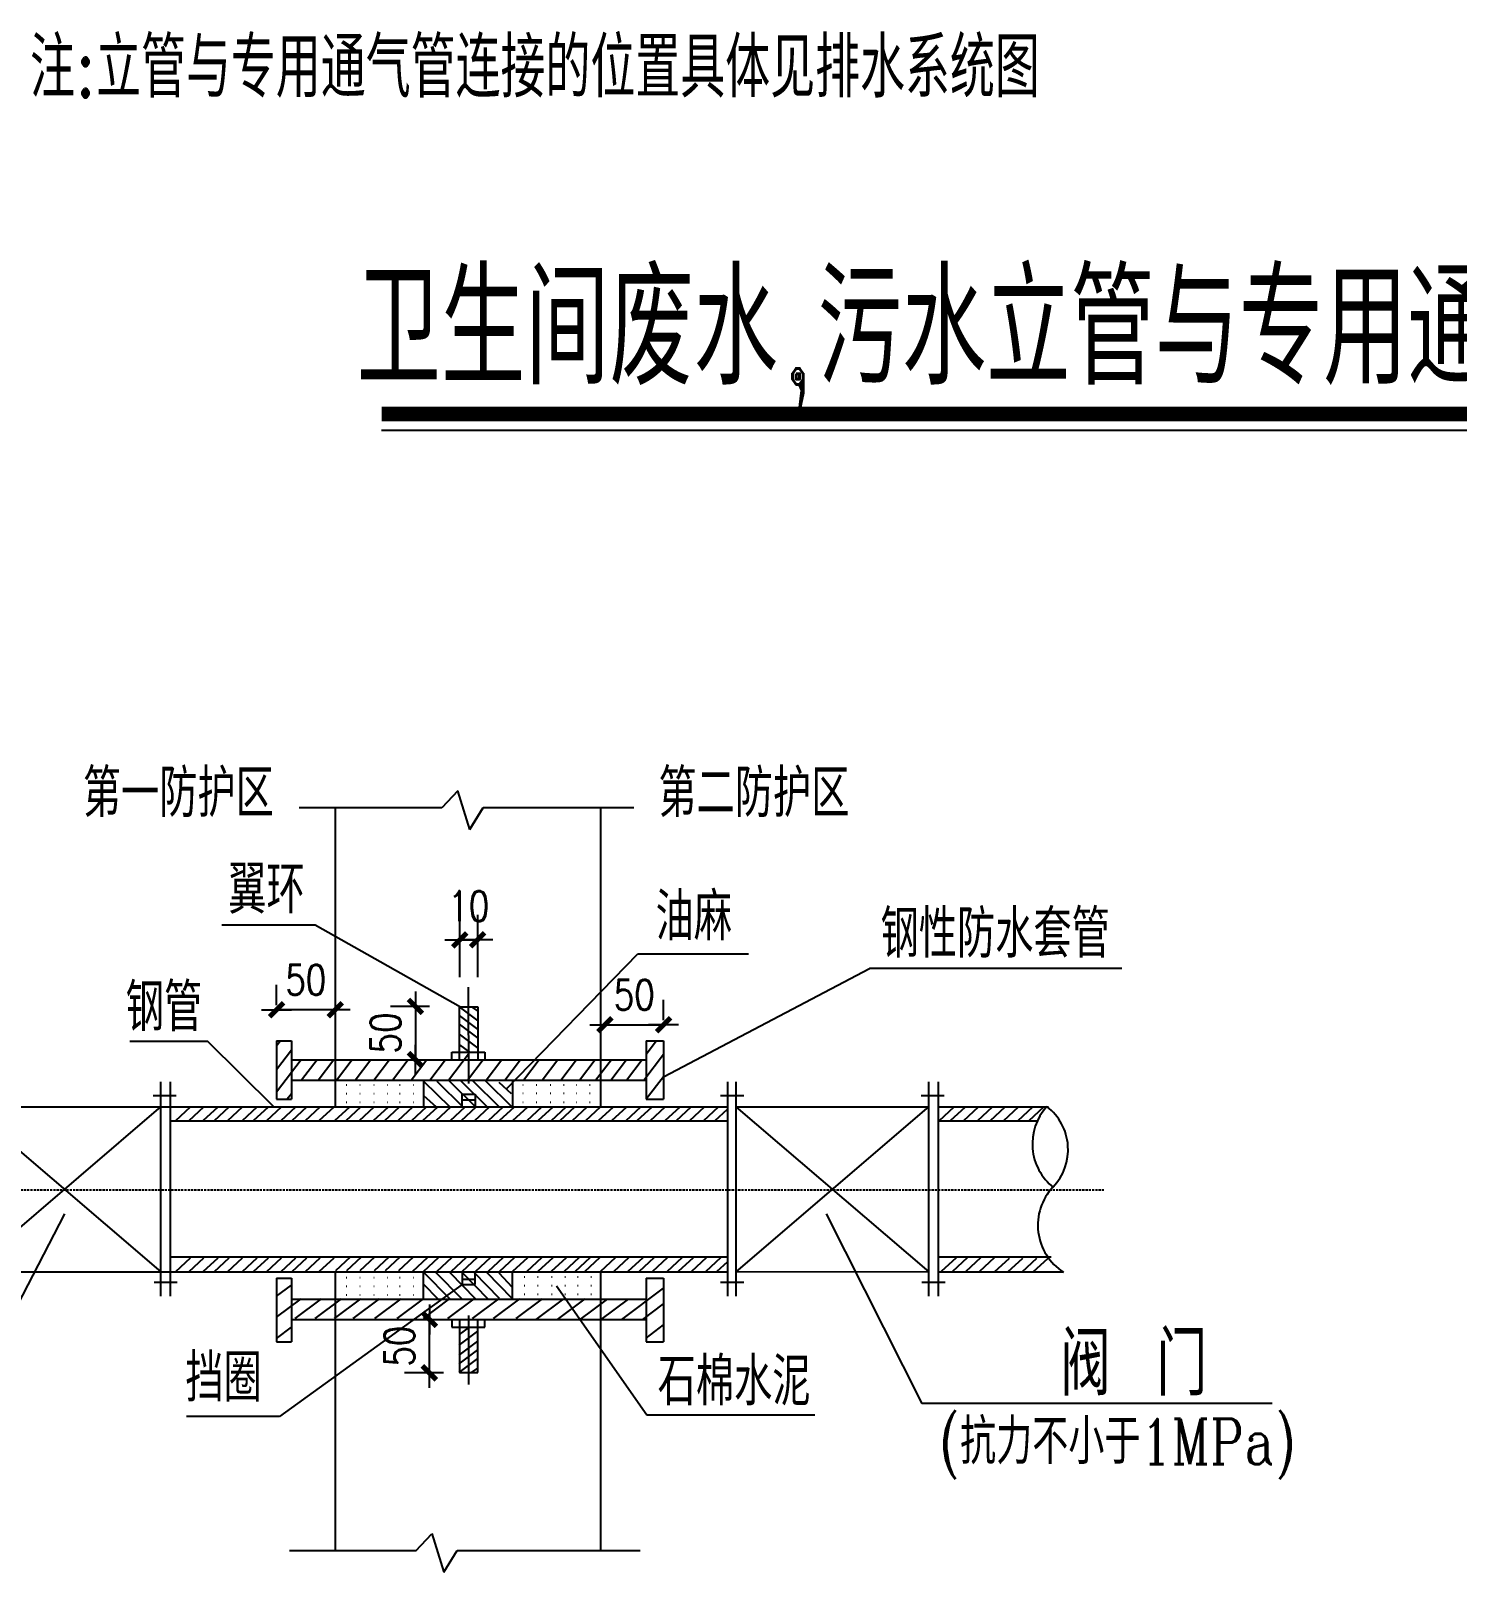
# Model space of a CAD drawing. Header units: inches. Extents: x 1616582 to 1832874, y -153958 to -93201.
# Drawn here: x 1653054 to 1664481, y -125445 to -113101 of the extents above; entities that cross this region are included whole.
import ezdxf

# ---------------------------------------------------------------- set-up
doc = ezdxf.new("R2010")
doc.units = ezdxf.units.IN
doc.header["$LTSCALE"] = 35
doc.header["$MEASUREMENT"] = 0
doc.linetypes.add('HIDDENX2', pattern=[0.75, 0.5, -0.25])
doc.layers.add('0P', color=7, linetype='Continuous')
doc.layers.add('HZ', color=3, linetype='Continuous')
doc.styles.add('DIM_FONT', font='SIMPLEX', dxfattribs={"width": 0.8})
doc.styles.add('HZ', font='romant.shx', dxfattribs={"width": 0.8, "bigfont": 'hztxt.shx'})
doc.styles.add('HZTXT', font='txt', dxfattribs={"width": 0.8, "bigfont": 'HZTXT'})
doc.styles.add('HZTXT1', font='romant.shx', dxfattribs={"bigfont": 'HZTXT1.shx'})
doc.styles.get("Standard").update_dxf_attribs({"font": 'simp1.shx', "bigfont": '@extfont2.shx'})
doc.styles.add('STY53', font='COMPLEX', dxfattribs={"width": 0.6, "bigfont": 'HZTXT'})
doc.dimstyles.get("Standard").update_dxf_attribs({"dimscale": 2000, "dimtxt": 0.1, "dimasz": 0.18, "dimexe": 0.18, "dimexo": 0.0625, "dimgap": 0.09, "dimtad": 0, "dimtoh": 1, "dimzin": 0, "dimtxsty": 'Standard', "dimcen": 0.09, "dimadec": 0, "dimazin": 0, "dimtfac": 1, "dimtdec": 3, "dimtmove": 0, "dimatfit": 3, "dimfxl": 0, "dimtolj": 1, "dimtzin": 0, "dimlwd": 0, "dimlwe": 0, "dimarcsym": 0})

# ---------------------------------------------------------------- blocks, each defined once
blk = doc.blocks.new('_DIMX')
blk.add_line((-150, 0), (150, 0))
at = {"const_width": 50}
blk.add_lwpolyline([(-70, -70), (70, 70)], dxfattribs=at)
blk = doc.blocks.new('*U5')
at = {"color": 0, "linetype": 'ByBlock', "ltscale": 8, "transparency": 16777216}
for p, q in [((1656490, -120680), (1656490, -120181)), ((1656635, -120679), (1656634, -120180)), ((1656489, -120381), (1656488, -120381)), ((1656634, -120380), (1656490, -120381)), ((1656634, -120380), (1656490, -120381)), ((1656635, -120380), (1656636, -120380))]:
    blk.add_line(p, q, dxfattribs=at)
at = {"layer": 'DEFPOINTS', "color": 0, "linetype": 'ByBlock', "ltscale": 8, "transparency": 16777216}
for p in [(1656490, -120381), (1656490, -120920), (1656635, -120919)]:
    blk.add_point(p, dxfattribs=at)
at = {"color": 0, "linetype": 'ByBlock', "ltscale": 8, "transparency": 16777216, "xscale": 0.8, "yscale": 0.8, "zscale": 0.8}
for p, rotation in [((1656490, -120381), 0.03865189573287905), ((1656634, -120380), 180.0386518957329)]:
    blk.add_blockref('_DIMX', p, dxfattribs=dict(at, rotation=rotation))
at = {"color": 7, "linetype": 'ByBlock', "ltscale": 8, "transparency": 16777216, "insert": (1656562, -120111), "char_height": 240, "width": 0.000000001, "attachment_point": 5, "rotation": 0.0387, "style": 'DIM_FONT'}
blk.add_mtext('\\A1;10', dxfattribs=at)
blk = doc.blocks.new('*U4')
at = {"color": 0, "linetype": 'ByBlock', "ltscale": 8, "transparency": 16777216}
for p, q in [((1656248, -120914), (1655936, -120914)), ((1656136, -120913), (1656136, -120912)), ((1656136, -120914), (1656136, -121341)), ((1656136, -121342), (1656136, -121343))]:
    blk.add_line(p, q, dxfattribs=at)
at = {"layer": 'DEFPOINTS', "color": 0, "linetype": 'ByBlock', "ltscale": 8, "transparency": 16777216}
for p in [(1656488, -120914), (1656136, -121341), (1656488, -121341)]:
    blk.add_point(p, dxfattribs=at)
at = {"color": 0, "linetype": 'ByBlock', "ltscale": 8, "transparency": 16777216, "xscale": 0.8, "yscale": 0.8, "zscale": 0.8}
for p, rotation in [((1656136, -120914), 270), ((1656136, -121341), 90)]:
    blk.add_blockref('_DIMX', p, dxfattribs=dict(at, rotation=rotation))
at = {"color": 7, "linetype": 'ByBlock', "ltscale": 8, "transparency": 16777216, "insert": (1655896, -121127), "char_height": 240, "width": 0.000000001, "attachment_point": 5, "rotation": 90, "style": 'DIM_FONT'}
blk.add_mtext('\\A1;50', dxfattribs=at)
blk = doc.blocks.new('*U3')
at = {"color": 0, "linetype": 'ByBlock', "ltscale": 8, "transparency": 16777216}
for p, q in [((1655022, -120904), (1655022, -120741)), ((1655021, -120941), (1655020, -120941)), ((1655492, -120941), (1655022, -120941)), ((1655493, -120941), (1655493, -120941))]:
    blk.add_line(p, q, dxfattribs=at)
at = {"layer": 'DEFPOINTS', "color": 0, "linetype": 'ByBlock', "ltscale": 8, "transparency": 16777216}
for p in [(1655022, -120941), (1655022, -121144), (1655492, -121144)]:
    blk.add_point(p, dxfattribs=at)
at = {"color": 0, "linetype": 'ByBlock', "ltscale": 8, "transparency": 16777216, "xscale": 0.8, "yscale": 0.8, "zscale": 0.8}
blk.add_blockref('_DIMX', (1655022, -120941), dxfattribs=at)
at = {"color": 0, "linetype": 'ByBlock', "ltscale": 8, "transparency": 16777216, "xscale": 0.8, "yscale": 0.8, "zscale": 0.8, "rotation": 180}
blk.add_blockref('_DIMX', (1655492, -120941), dxfattribs=at)
at = {"color": 7, "linetype": 'ByBlock', "ltscale": 8, "transparency": 16777216, "insert": (1655257, -120701), "char_height": 240, "width": 0.000000001, "attachment_point": 5, "style": 'DIM_FONT'}
blk.add_mtext('\\A1;50', dxfattribs=at)
blk = doc.blocks.new('*U2')
at = {"color": 0, "linetype": 'ByBlock', "ltscale": 8, "transparency": 16777216}
for p, q in [((1658123, -121024), (1658123, -120861)), ((1657652, -121061), (1657652, -121061)), ((1657653, -121061), (1658123, -121061)), ((1658124, -121061), (1658125, -121061))]:
    blk.add_line(p, q, dxfattribs=at)
at = {"layer": 'DEFPOINTS', "color": 0, "linetype": 'ByBlock', "ltscale": 8, "transparency": 16777216}
for p in [(1658123, -121061), (1657653, -121264), (1658123, -121264)]:
    blk.add_point(p, dxfattribs=at)
at = {"color": 0, "linetype": 'ByBlock', "ltscale": 8, "transparency": 16777216, "xscale": 0.8, "yscale": 0.8, "zscale": 0.8}
blk.add_blockref('_DIMX', (1657653, -121061), dxfattribs=at)
at = {"color": 0, "linetype": 'ByBlock', "ltscale": 8, "transparency": 16777216, "xscale": 0.8, "yscale": 0.8, "zscale": 0.8, "rotation": 180}
blk.add_blockref('_DIMX', (1658123, -121061), dxfattribs=at)
at = {"color": 7, "linetype": 'ByBlock', "ltscale": 8, "transparency": 16777216, "insert": (1657888, -120821), "char_height": 240, "width": 0.000000001, "attachment_point": 5, "style": 'DIM_FONT'}
blk.add_mtext('\\A1;50', dxfattribs=at)
blk = doc.blocks.new('*U1')
at = {"color": 0, "linetype": 'ByBlock', "ltscale": 8, "transparency": 16777216}
for p, q in [((1656247, -123420), (1656247, -123419)), ((1656247, -123849), (1656247, -123421)), ((1656359, -123849), (1656047, -123849)), ((1656247, -123849), (1656247, -123850))]:
    blk.add_line(p, q, dxfattribs=at)
at = {"layer": 'DEFPOINTS', "color": 0, "linetype": 'ByBlock', "ltscale": 8, "transparency": 16777216}
for p in [(1656247, -123421), (1656599, -123421), (1656599, -123849)]:
    blk.add_point(p, dxfattribs=at)
at = {"color": 0, "linetype": 'ByBlock', "ltscale": 8, "transparency": 16777216, "xscale": 0.8, "yscale": 0.8, "zscale": 0.8}
for p, rotation in [((1656247, -123421), 270), ((1656247, -123849), 90)]:
    blk.add_blockref('_DIMX', p, dxfattribs=dict(at, rotation=rotation))
at = {"color": 7, "linetype": 'ByBlock', "ltscale": 8, "transparency": 16777216, "insert": (1656007, -123635), "char_height": 240, "width": 0.000000001, "attachment_point": 5, "rotation": 90, "style": 'DIM_FONT'}
blk.add_mtext('\\A1;50', dxfattribs=at)

msp = doc.modelspace()

# ---------------------------------------------------------------- linework, layer by layer
for p, q in [((1656473.95209, -119188.31234), (1656345.41472, -119324.31903)), ((1656572.24556, -119498.10534), (1656473.95209, -119188.31234)), ((1655202.83056, -119322.25688), (1656347.36362, -119322.25688)), ((1655492.11493, -119322.25688), (1655492.11493, -121717.63162)), ((1656572.24556, -119495.09698), (1656678.09997, -119321.31066)), ((1656572.24556, -119498.10534), (1656678.09997, -119324.31903)), ((1656677.52362, -119322.25688), (1657884.83056, -119322.25688)), ((1657617.11493, -119322.25688), (1657617.11493, -121717.63162)), ((1656486.68213, -120916.93387), (1656634.43604, -121029.15108)), ((1656487.53806, -121342.04203), (1656487.53806, -120917.39757)), ((1656488.43384, -120917.59143), (1656635.09652, -120917.59143)), ((1656583.83992, -120917.35498), (1656634.83992, -120951.35498)), ((1656634.20074, -120917.39757), (1656634.20074, -121342.04203)), ((1656486.68213, -120987.8079), (1656634.43604, -121100.02511)), ((1656486.68213, -121056.31662), (1656634.43604, -121168.53382)), ((1655055.32533, -121189.84893), (1655022.51413, -121233.30482)), ((1656486.68213, -121137.06662), (1656634.43604, -121249.28382)), ((1658065.44364, -121189.84893), (1657983.06413, -121298.95422)), ((1655141.51413, -121264.39853), (1655022.51413, -121422.00482)), ((1655218.71405, -121341.14893), (1655022.51413, -121601.00054)), ((1655347.91405, -121341.14893), (1655223.54951, -121505.86013)), ((1655482.21405, -121341.14893), (1655356.32509, -121507.8791)), ((1655627.56405, -121341.14893), (1655501.67509, -121507.8791)), ((1655777.47106, -121341.14893), (1655651.5821, -121507.8791)), ((1655927.37807, -121341.14893), (1655801.48911, -121507.8791)), ((1656077.28508, -121341.14893), (1655951.39612, -121507.8791)), ((1656227.19209, -121341.14893), (1656101.30313, -121507.8791)), ((1656377.0991, -121341.14893), (1656251.21014, -121507.8791)), ((1656560.27917, -121297.08134), (1656401.11715, -121507.8791)), ((1656426.00918, -121279.84928), (1656692.32129, -121279.84928)), ((1656426.00918, -121341.74061), (1656426.00918, -121279.84928)), ((1656486.93992, -121220.80498), (1656568.53992, -121280.30498)), ((1656676.91312, -121341.14893), (1656551.02416, -121507.8791)), ((1656692.32129, -121279.84928), (1656692.32129, -121341.74061)), ((1656826.82013, -121341.14893), (1656700.93117, -121507.8791)), ((1656976.72714, -121341.14893), (1656850.83819, -121507.8791)), ((1657126.63415, -121341.14893), (1657000.7452, -121507.8791)), ((1657276.54116, -121341.14893), (1657150.65221, -121507.8791)), ((1657426.44817, -121341.14893), (1657300.55922, -121507.8791)), ((1657576.35518, -121341.14893), (1657450.46623, -121507.8791)), ((1657704.70518, -121341.14893), (1657578.81623, -121507.8791)), ((1657827.10518, -121341.14893), (1657701.21623, -121507.8791)), ((1657951.20518, -121341.14893), (1657825.31623, -121507.8791)), ((1658121.61413, -121298.95422), (1657963.86623, -121507.8791)), ((1655581.59516, -121543.16507), (1655585.67516, -121543.16507)), ((1655689.05892, -121543.16507), (1655693.13892, -121543.16507)), ((1655800.76445, -121543.16507), (1655804.84445, -121543.16507)), ((1655908.22821, -121543.16507), (1655912.30821, -121543.16507)), ((1656008.62179, -121543.16507), (1656012.70179, -121543.16507)), ((1656116.08555, -121543.16507), (1656120.16555, -121543.16507)), ((1656200.48992, -121511.50498), (1656411.28992, -121718.05498)), ((1656200.93729, -121509.07774), (1656200.93729, -121719.63142)), ((1656305.88992, -121513.20498), (1656516.68992, -121719.75498)), ((1656404.48992, -121510.65498), (1656615.28992, -121717.20498)), ((1656498.83992, -121510.65498), (1656709.63992, -121717.20498)), ((1656594.88992, -121510.65498), (1656805.68992, -121717.20498)), ((1656696.03992, -121510.65498), (1656906.83992, -121717.20498)), ((1656802.28992, -121520.85498), (1656903.43992, -121612.65498)), ((1656912.62105, -121509.07774), (1656912.62105, -121719.63142)), ((1656995.34661, -121541.4125), (1656999.42661, -121541.4125)), ((1657102.81037, -121541.4125), (1657106.89037, -121541.4125)), ((1657214.51591, -121541.4125), (1657218.59591, -121541.4125)), ((1657321.97967, -121541.4125), (1657326.05967, -121541.4125)), ((1657422.37324, -121541.4125), (1657426.45324, -121541.4125)), ((1657529.837, -121541.4125), (1657533.917, -121541.4125)), ((1658121.61413, -121476.82417), (1657984.81039, -121658.01013)), ((1655141.51413, -121614.50965), (1655108.66926, -121658.01013)), ((1655581.59516, -121611.49781), (1655585.67516, -121611.49781)), ((1655581.59516, -121682.23947), (1655585.67516, -121682.23947)), ((1655689.05892, -121611.49781), (1655693.13892, -121611.49781)), ((1655689.05892, -121682.23947), (1655693.13892, -121682.23947)), ((1655800.76445, -121611.49781), (1655804.84445, -121611.49781)), ((1655800.76445, -121682.23947), (1655804.84445, -121682.23947)), ((1655908.22821, -121611.49781), (1655912.30821, -121611.49781)), ((1655908.22821, -121682.23947), (1655912.30821, -121682.23947)), ((1656008.62179, -121611.49781), (1656012.70179, -121611.49781)), ((1656008.62179, -121682.23947), (1656012.70179, -121682.23947)), ((1656116.08555, -121611.49781), (1656120.16555, -121611.49781)), ((1656116.08555, -121682.23947), (1656120.16555, -121682.23947)), ((1656200.48992, -121626.25498), (1656301.63992, -121718.05498)), ((1656509.31531, -121617.41249), (1656613.9402, -121617.41249)), ((1656509.31531, -121711.37895), (1656509.31531, -121617.41249)), ((1656509.31531, -121661.08702), (1656613.9402, -121661.08702)), ((1656613.9402, -121617.41249), (1656613.9402, -121711.37895)), ((1656995.34661, -121609.74524), (1656999.42661, -121609.74524)), ((1656995.34661, -121680.48689), (1656999.42661, -121680.48689)), ((1657102.81037, -121609.74524), (1657106.89037, -121609.74524)), ((1657102.81037, -121680.48689), (1657106.89037, -121680.48689)), ((1657214.51591, -121609.74524), (1657218.59591, -121609.74524)), ((1657214.51591, -121680.48689), (1657218.59591, -121680.48689)), ((1657321.97967, -121609.74524), (1657326.05967, -121609.74524)), ((1657321.97967, -121680.48689), (1657326.05967, -121680.48689)), ((1657422.37324, -121609.74524), (1657426.45324, -121609.74524)), ((1657422.37324, -121680.48689), (1657426.45324, -121680.48689)), ((1657529.837, -121609.74524), (1657533.917, -121609.74524)), ((1657529.837, -121680.48689), (1657533.917, -121680.48689)), ((1654215.91101, -121827.70498), (1654334.06101, -121718.05498)), ((1654322.16101, -121827.70498), (1654440.31101, -121718.05498)), ((1654436.06101, -121827.70498), (1654554.21101, -121718.05498)), ((1654525.31101, -121827.70498), (1654643.46101, -121718.05498)), ((1654631.56101, -121827.70498), (1654749.71101, -121718.05498)), ((1654749.75879, -121827.70498), (1654867.90879, -121718.05498)), ((1654839.00879, -121827.70498), (1654957.15879, -121718.05498)), ((1654945.25879, -121827.70498), (1655063.40879, -121718.05498)), ((1655059.15879, -121827.70498), (1655177.30879, -121718.05498)), ((1655148.40879, -121827.70498), (1655266.55879, -121718.05498)), ((1655254.65879, -121827.70498), (1655372.80879, -121718.05498)), ((1655365.15879, -121827.70498), (1655483.30879, -121718.05498)), ((1655490.73992, -121827.70498), (1655608.88992, -121718.05498)), ((1655579.98992, -121827.70498), (1655698.13992, -121718.05498)), ((1655686.23992, -121827.70498), (1655804.38992, -121718.05498)), ((1655800.13992, -121827.70498), (1655918.28992, -121718.05498)), ((1655889.38992, -121827.70498), (1656007.53992, -121718.05498)), ((1655995.63992, -121827.70498), (1656113.78992, -121718.05498)), ((1656106.13992, -121827.70498), (1656224.28992, -121718.05498)), ((1656195.38992, -121827.70498), (1656313.53992, -121718.05498)), ((1656301.63992, -121827.70498), (1656419.78992, -121718.05498)), ((1656415.53992, -121827.70498), (1656533.68992, -121718.05498)), ((1656504.78992, -121827.70498), (1656622.93992, -121718.05498)), ((1656611.03992, -121827.70498), (1656729.18992, -121718.05498)), ((1656720.68992, -121827.70498), (1656838.83992, -121718.05498)), ((1656809.93992, -121827.70498), (1656928.08992, -121718.05498)), ((1656916.18992, -121827.70498), (1657034.33992, -121718.05498)), ((1657030.08992, -121827.70498), (1657148.23992, -121718.05498)), ((1657119.33992, -121827.70498), (1657237.48992, -121718.05498)), ((1657225.58992, -121827.70498), (1657343.73992, -121718.05498)), ((1657295.28992, -121827.70498), (1657413.43992, -121718.05498)), ((1657394.03211, -121827.70498), (1657512.18211, -121718.05498)), ((1657500.28211, -121827.70498), (1657618.43211, -121718.05498)), ((1657603.04206, -121827.70498), (1657721.19206, -121718.05498)), ((1657709.29206, -121827.70498), (1657827.44206, -121718.05498)), ((1657823.19206, -121827.70498), (1657941.34206, -121718.05498)), ((1657912.44206, -121827.70498), (1658030.59206, -121718.05498)), ((1658018.69206, -121827.70498), (1658136.84206, -121718.05498)), ((1658136.88984, -121827.70498), (1658255.03984, -121718.05498)), ((1658226.13984, -121827.70498), (1658344.28984, -121718.05498)), ((1658332.38984, -121827.70498), (1658450.53984, -121718.05498)), ((1658446.28984, -121827.70498), (1658564.43984, -121718.05498)), ((1658535.53984, -121827.70498), (1658634.3668, -121735.98786)), ((1660333.32811, -121827.70498), (1660451.47811, -121718.05498)), ((1660422.57811, -121827.70498), (1660540.72811, -121718.05498)), ((1660528.82811, -121827.70498), (1660646.97811, -121718.05498)), ((1660639.32811, -121827.70498), (1660757.47811, -121718.05498)), ((1660742.36718, -121827.70498), (1660860.51718, -121718.05498)), ((1660848.61718, -121827.70498), (1660966.76718, -121718.05498)), ((1660962.51718, -121827.70498), (1661080.66718, -121718.05498)), ((1661051.76718, -121827.70498), (1661169.91718, -121718.05498)), ((1654215.91101, -123037.25341), (1654334.06101, -122927.60341)), ((1654322.16101, -123037.25341), (1654440.31101, -122927.60341)), ((1654436.06101, -123037.25341), (1654554.21101, -122927.60341)), ((1654525.31101, -123037.25341), (1654643.46101, -122927.60341)), ((1654631.56101, -123037.25341), (1654749.71101, -122927.60341)), ((1654749.75879, -123037.25341), (1654867.90879, -122927.60341)), ((1654839.00879, -123037.25341), (1654957.15879, -122927.60341)), ((1654945.25879, -123037.25341), (1655063.40879, -122927.60341)), ((1655059.15879, -123037.25341), (1655177.30879, -122927.60341)), ((1655148.40879, -123037.25341), (1655266.55879, -122927.60341)), ((1655254.65879, -123037.25341), (1655372.80879, -122927.60341)), ((1655365.15879, -123037.25341), (1655483.30879, -122927.60341)), ((1655496.60323, -123029.41779), (1655614.75323, -122919.76779)), ((1655585.85323, -123029.41779), (1655704.00323, -122919.76779)), ((1655692.10323, -123029.41779), (1655810.25323, -122919.76779)), ((1655806.00323, -123029.41779), (1655924.15323, -122919.76779)), ((1655895.25323, -123029.41779), (1656013.40323, -122919.76779)), ((1656001.50323, -123029.41779), (1656119.65323, -122919.76779)), ((1656113.59373, -123034.16067), (1656231.74373, -122924.51067)), ((1656202.84373, -123034.16067), (1656320.99373, -122924.51067)), ((1656309.09373, -123034.16067), (1656427.24373, -122924.51067)), ((1656422.99373, -123034.16067), (1656541.14373, -122924.51067)), ((1656512.24373, -123034.16067), (1656630.39373, -122924.51067)), ((1656618.49373, -123034.16067), (1656736.64373, -122924.51067)), ((1656721.09204, -123034.16067), (1656839.24204, -122924.51067)), ((1656810.34204, -123034.16067), (1656928.49204, -122924.51067)), ((1656916.59204, -123034.16067), (1657034.74204, -122924.51067)), ((1657030.49204, -123034.16067), (1657148.64204, -122924.51067)), ((1657119.74204, -123034.16067), (1657237.89204, -122924.51067)), ((1657225.99204, -123034.16067), (1657344.14204, -122924.51067)), ((1657328.59035, -123034.16067), (1657446.74035, -122924.51067)), ((1657417.84035, -123034.16067), (1657535.99035, -122924.51067)), ((1657495.61377, -123034.16067), (1657613.76377, -122924.51067)), ((1657620.5055, -123034.94484), (1657738.6555, -122925.29484)), ((1657726.7555, -123034.94484), (1657844.9055, -122925.29484)), ((1657840.6555, -123034.94484), (1657958.8055, -122925.29484)), ((1657929.9055, -123034.94484), (1658048.0555, -122925.29484)), ((1658036.1555, -123034.94484), (1658154.3055, -122925.29484)), ((1658154.35328, -123034.94484), (1658272.50328, -122925.29484)), ((1658243.60328, -123034.94484), (1658361.75328, -122925.29484)), ((1658349.85328, -123034.94484), (1658468.00328, -122925.29484)), ((1658463.75328, -123034.94484), (1658581.90328, -122925.29484)), ((1660350.79155, -123034.94484), (1660468.94155, -122925.29484)), ((1660440.04155, -123034.94484), (1660558.19155, -122925.29484)), ((1660546.29155, -123034.94484), (1660664.44155, -122925.29484)), ((1660656.79155, -123034.94484), (1660774.94155, -122925.29484)), ((1660775.46243, -123040.03342), (1660893.61243, -122930.38342)), ((1660881.71243, -123040.03342), (1660999.86243, -122930.38342)), ((1660995.61243, -123040.03342), (1661113.76243, -122930.38342)), ((1661084.86243, -123040.03342), (1661203.01243, -122930.38342)), ((1655492.11493, -123039.27593), (1655492.11493, -125272.25688)), ((1656200.93729, -123254.54346), (1656200.93729, -123043.98977)), ((1656203.03992, -123045.56622), (1656407.03992, -123253.81622)), ((1656299.93992, -123045.56622), (1656503.93992, -123253.81622)), ((1656409.58992, -123045.56622), (1656613.58992, -123253.81622)), ((1656509.31531, -123047.51562), (1656509.31531, -123141.48209)), ((1656512.43992, -123047.26622), (1656716.43992, -123255.51622)), ((1656602.53992, -123043.01622), (1656806.53992, -123251.26622)), ((1656613.9402, -123141.48209), (1656613.9402, -123047.51562)), ((1656703.68992, -123043.01622), (1656907.68992, -123251.26622)), ((1656802.28992, -123048.11622), (1656910.23992, -123162.01622)), ((1656912.62105, -123254.54346), (1656912.62105, -123043.98977)), ((1657617.11493, -123039.27593), (1657617.11493, -125272.25688)), ((1658553.00328, -123034.94484), (1658634.3668, -122959.4348)), ((1655022.51413, -123235.64037), (1655141.51413, -123145.7899)), ((1655581.59516, -123086.0264), (1655585.67516, -123086.0264)), ((1655581.59516, -123154.35913), (1655585.67516, -123154.35913)), ((1655689.05892, -123086.0264), (1655693.13892, -123086.0264)), ((1655689.05892, -123154.35913), (1655693.13892, -123154.35913)), ((1655800.76445, -123086.0264), (1655804.84445, -123086.0264)), ((1655800.76445, -123154.35913), (1655804.84445, -123154.35913)), ((1655908.22821, -123086.0264), (1655912.30821, -123086.0264)), ((1655908.22821, -123154.35913), (1655912.30821, -123154.35913)), ((1656008.62179, -123086.0264), (1656012.70179, -123086.0264)), ((1656008.62179, -123154.35913), (1656012.70179, -123154.35913)), ((1656116.08555, -123086.0264), (1656120.16555, -123086.0264)), ((1656116.08555, -123154.35913), (1656120.16555, -123154.35913)), ((1656203.03992, -123139.91622), (1656310.98992, -123253.81622)), ((1656509.31531, -123097.80755), (1656613.9402, -123097.80755)), ((1656509.31531, -123141.48209), (1656613.9402, -123141.48209)), ((1657006.73605, -123080.37494), (1657010.81605, -123080.37494)), ((1657006.73605, -123148.70768), (1657010.81605, -123148.70768)), ((1657114.1998, -123080.37494), (1657118.2798, -123080.37494)), ((1657114.1998, -123148.70768), (1657118.2798, -123148.70768)), ((1657225.90534, -123080.37494), (1657229.98534, -123080.37494)), ((1657225.90534, -123148.70768), (1657229.98534, -123148.70768)), ((1657333.3691, -123080.37494), (1657337.4491, -123080.37494)), ((1657333.3691, -123148.70768), (1657337.4491, -123148.70768)), ((1657433.76268, -123080.37494), (1657437.84268, -123080.37494)), ((1657433.76268, -123148.70768), (1657437.84268, -123148.70768)), ((1657541.22643, -123080.37494), (1657545.30643, -123080.37494)), ((1657541.22643, -123148.70768), (1657545.30643, -123148.70768)), ((1657788.19691, -123422.47226), (1658121.61413, -123170.72692)), ((1655022.51413, -123403.94037), (1655219.66704, -123255.08086)), ((1655172.91927, -123414.24287), (1655383.71704, -123255.08086)), ((1655331.01927, -123414.24287), (1655541.81704, -123255.08086)), ((1655486.56927, -123414.24287), (1655697.36704, -123255.08086)), ((1655581.59516, -123225.10079), (1655585.67516, -123225.10079)), ((1655636.46987, -123414.24287), (1655847.26764, -123255.08086)), ((1655689.05892, -123225.10079), (1655693.13892, -123225.10079)), ((1655800.76445, -123225.10079), (1655804.84445, -123225.10079)), ((1655809.79249, -123414.24287), (1656020.59026, -123255.08086)), ((1655908.22821, -123225.10079), (1655912.30821, -123225.10079)), ((1655987.79948, -123414.24287), (1656198.59725, -123255.08086)), ((1656008.62179, -123225.10079), (1656012.70179, -123225.10079)), ((1656116.08555, -123225.10079), (1656120.16555, -123225.10079)), ((1656198.59725, -123414.24287), (1656409.39502, -123255.08086)), ((1656395.34176, -123414.24287), (1656606.13953, -123255.08086)), ((1656592.08639, -123414.24287), (1656802.88416, -123255.08086)), ((1656760.72451, -123414.24287), (1656971.52228, -123255.08086)), ((1656943.41589, -123414.24287), (1657154.21365, -123255.08086)), ((1657006.73605, -123219.44933), (1657010.81605, -123219.44933)), ((1657101.15493, -123422.47226), (1657322.85189, -123255.08086)), ((1657114.1998, -123219.44933), (1657118.2798, -123219.44933)), ((1657225.90534, -123219.44933), (1657229.98534, -123219.44933)), ((1657274.47754, -123422.47226), (1657496.17451, -123255.08086)), ((1657333.3691, -123219.44933), (1657337.4491, -123219.44933)), ((1657433.76268, -123219.44933), (1657437.84268, -123219.44933)), ((1657455.84691, -123422.47226), (1657673.99414, -123257.76107)), ((1657541.22643, -123219.44933), (1657545.30643, -123219.44933)), ((1657624.14691, -123422.47226), (1657842.29414, -123257.76107)), ((1657955.64691, -123422.47226), (1658121.61413, -123297.15937)), ((1656426.00918, -123421.88058), (1656426.00918, -123483.77191)), ((1656487.53806, -123421.57916), (1656487.53806, -123846.22363)), ((1656634.20074, -123846.22363), (1656634.20074, -123421.57916)), ((1656692.32129, -123483.77191), (1656692.32129, -123421.88058)), ((1655022.51413, -123573.94037), (1655141.51413, -123484.0899)), ((1656426.00918, -123483.77191), (1656692.32129, -123483.77191)), ((1656486.68213, -123626.55458), (1656634.43604, -123514.33737)), ((1656486.93992, -123542.81622), (1656568.53992, -123483.31622)), ((1657983.06413, -123569.81914), (1658121.61413, -123465.20752)), ((1656486.68213, -123707.30458), (1656634.43604, -123595.08737)), ((1656486.68213, -123775.81329), (1656634.43604, -123663.59608)), ((1656486.68213, -123846.68732), (1656634.43604, -123734.47012)), ((1656488.43384, -123846.02976), (1656635.09652, -123846.02976)), ((1656583.83992, -123846.26622), (1656634.83992, -123812.26622)), ((1656137.44947, -125273.1706), (1656265.98684, -125137.16391)), ((1656265.4609, -125135.2656), (1656363.75437, -125445.05861)), ((1655125.83056, -125272.25688), (1656138.31301, -125272.25688)), ((1656363.75437, -125445.05861), (1656469.60877, -125271.27229)), ((1656469.00905, -125272.25688), (1657935.83056, -125272.25688))]:
    msp.add_line(p, q)
at = {"color": 3}
for p, q in [((1655333.28187, -120263.64411), (1654584.06182, -120263.64411)), ((1656495.33753, -120920.67956), (1655333.28187, -120263.64411)), ((1656862.30247, -121577.71501), (1657917.32674, -120492.84251)), ((1657917.32674, -120492.84251), (1658804.15866, -120492.84251)), ((1661794.46413, -120610.60211), (1659773.78183, -120610.60211)), ((1656558.72705, -120760.42262), (1656559.24802, -121532.68969)), ((1654472.53097, -121195.45089), (1653847.08148, -121195.45089)), ((1654996.8973, -121715.234), (1654472.53097, -121195.45089)), ((1656509.31531, -123141.48209), (1655045.78909, -124198.7097)), ((1657266.03851, -123152.6459), (1657987.85457, -124185.90129)), ((1656560.50041, -123389.17168), (1656560.87297, -123941.42981)), ((1662998.6915, -124093.39857), (1660193.30656, -124093.39857)), ((1655045.78909, -124198.7097), (1654299.97817, -124198.7097)), ((1657987.85457, -124185.90129), (1659333.94409, -124185.90129))]:
    msp.add_line(p, q, dxfattribs=at)
at = {"linetype": 'Continuous'}
for p, q in [((1658121.61413, -121476.82417), (1659773.78183, -120610.60211)), ((1653325.13879, -122575.25739), (1652536.65498, -124093.39857)), ((1659425.21811, -122575.25739), (1660193.30656, -124093.39857))]:
    msp.add_line(p, q, dxfattribs=at)
at = {"color": 2}
for p, q in [((1655022.51413, -121189.84893), (1655141.51413, -121189.84893)), ((1655022.51413, -121189.84893), (1655022.51413, -121658.01013)), ((1655141.51413, -121189.84893), (1655141.51413, -121658.01013)), ((1657983.06413, -121189.84893), (1658121.61413, -121189.84893)), ((1657983.06413, -121189.84893), (1657983.06413, -121658.01013)), ((1658121.61413, -121189.84893), (1658121.61413, -121658.01013)), ((1655141.51413, -121341.14893), (1657983.06413, -121341.14893)), ((1655141.51413, -121505.86013), (1657983.06413, -121505.86013)), ((1655022.51413, -121658.01013), (1655141.51413, -121658.01013)), ((1657983.06413, -121658.01013), (1658121.61413, -121658.01013)), ((1651363.81544, -121717.63162), (1658634.3668, -121717.63162)), ((1654169.50479, -121831.36608), (1658634.3668, -121831.36608)), ((1660321.60104, -121717.63162), (1661205.98099, -121717.63162)), ((1660321.60104, -121831.36608), (1661117.09868, -121831.36608)), ((1654169.50479, -122918.65784), (1658634.3668, -122918.65784)), ((1660321.60104, -122918.65784), (1661228.29684, -122918.65784)), ((1651488.08445, -123039.27593), (1658634.3668, -123039.27593)), ((1660321.60104, -123039.27593), (1661322.03418, -123039.27593)), ((1655022.51413, -123091.11013), (1655022.51413, -123600.97226)), ((1655022.51413, -123091.11013), (1655141.51413, -123091.11013)), ((1655141.51413, -123091.11013), (1655141.51413, -123600.97226)), ((1657983.06413, -123091.11013), (1658121.61413, -123091.11013)), ((1657983.06413, -123091.11013), (1657983.06413, -123600.97226)), ((1658121.61413, -123091.11013), (1658121.61413, -123600.97226)), ((1655141.51413, -123257.76107), (1657983.06413, -123257.76107)), ((1655141.51413, -123422.47226), (1657983.06413, -123422.47226)), ((1655022.51413, -123600.97226), (1655141.51413, -123600.97226)), ((1657983.06413, -123600.97226), (1658121.61413, -123600.97226))]:
    msp.add_line(p, q, dxfattribs=at)
at = {"color": 1, "linetype": 'Continuous'}
for p, q in [((1654094.00202, -121517.25097), (1654094.00202, -123235.28587)), ((1654169.50479, -121517.25097), (1654169.50479, -123235.28587)), ((1658634.3668, -121517.25097), (1658634.3668, -123235.28587)), ((1658703.00587, -121517.25097), (1658703.00587, -123235.28587)), ((1660246.09826, -121517.25097), (1660246.09826, -123235.28587)), ((1660321.60104, -121517.25097), (1660321.60104, -123235.28587)), ((1654034.26471, -121626.99943), (1654219.59011, -121626.99943)), ((1658580.20638, -121626.99943), (1658765.53178, -121626.99943)), ((1660186.36095, -121626.99943), (1660371.68635, -121626.99943)), ((1654096.03973, -121716.17007), (1652550.90962, -123039.27593)), ((1652550.90962, -121717.63162), (1654096.03973, -123040.01077)), ((1660248.13598, -121716.17007), (1658703.00587, -123039.27593)), ((1658703.00587, -121717.63162), (1660248.13598, -123040.01077)), ((1654041.12874, -123122.3223), (1654226.45414, -123122.3223)), ((1658580.20638, -123122.3223), (1658765.53178, -123122.3223)), ((1660193.22498, -123122.3223), (1660378.55039, -123122.3223))]:
    msp.add_line(p, q, dxfattribs=at)
at = {"color": 2, "linetype": 'Continuous'}
for p, q in [((1658703.00587, -121717.63162), (1660246.09826, -121717.91498)), ((1658703.00587, -123039.27593), (1660246.09826, -123038.26682))]:
    msp.add_line(p, q, dxfattribs=at)
at = {"color": 3, "linetype": 'HIDDENX2'}
msp.add_line((1650635.8649, -122382.70665), (1661648.83056, -122382.70665), dxfattribs=at)
for centre, radius, start, end in [((1661521.97961, -122015.26069), 444.68618, 137.836851778, 231.696828297), ((1660931.09712, -122061.05986), 432.97753, 316.305856497, 52.376508898), ((1661567.37817, -122666.62648), 446.16285, 136.867018, 237.392525724)]:
    msp.add_arc(centre, radius, start, end)
at = {"layer": 'HZ'}
msp.add_lwpolyline([(1655864.42052, -116169.60753, 120, 120, 0), (1672449.5907, -116169.60753, 120, 120, 0)], format="xyseb", dxfattribs=at)
msp.add_lwpolyline([(1655864.42052, -116299.6238), (1672449.5907, -116299.6238)], dxfattribs=at)

# ---------------------------------------------------------------- texts
at = {"color": 3, "width": 0.8}
for s, height, style, p in [('第一防护区', 382.5, 'HZTXT', (1653471.25, -119397.07031)), ('第二防护区', 382.5, 'HZTXT', (1658081.5, -119397.07031)), ('翼环', 382.5, 'HZTXT', (1654635.75, -120171.17188)), ('油麻', 382.5, 'HZTXT', (1658059.25, -120385.90625)), ('钢性防水套管', 382.5, 'HZTXT', (1659862, -120523.32031)), ('钢管', 382.5, 'HZTXT', (1653814.5, -121112.5)), ('阀 门', 510, 'HZTXT', (1661298.75, -124030.17969)), ('挡圈', 382.5, 'HZTXT', (1654292.75, -124080.67969)), ('石棉水泥', 382.5, 'HZTXT', (1658076.125, -124108.92188)), ('(抗力不小于1MPa)', 361.25, 'STY53', (1660325, -124578.92969))]:
    msp.add_text(s, height=height, dxfattribs=dict(at, style=style)).set_placement(p)
at = {"layer": '0P', "width": 0.75}
for s, height, style, p in [('注:立管与专用通气管连接的位置具体见排水系统图', 480, 'HZ', (1653047.25, -113634.92969)), (' 卫生间废水,污水立管与专用通气管连接安装图', 900, 'HZTXT1', (1655201.625, -115932.73438))]:
    msp.add_text(s, height=height, dxfattribs=dict(at, style=style)).set_placement(p)

# ---------------------------------------------------------------- dimensions: what is measured, and where the dimension line sits
at = {"color": 3, "linetype": 'Continuous'}
dim = msp.add_linear_dim(base=(1656489.81857, -120380.57144), p1=(1656634.68212, -120919.43393), p2=(1656490.18215, -120919.53141), angle=180.038651896, text='10', dimstyle='Standard', override={"dimscale": 1, "dimtxt": 0.18, "dimtih": 1, "dimdec": 4, "dimdsep": 46, "dimtdec": 4, "dimtofl": 0, "dimlwd": 65534, "dimlwe": 65534}, dxfattribs=at)
dim.commit()
dim.dimension.update_dxf_attribs({"geometry": '*U5', "text_midpoint": (1656561.93094, -120111.18165), "dimtype": 161})
for p1, p2, distance, picture, middle in [((1655491.71413, -121144.27856), (1655021.66413, -121144.27856), -203.15, '*U3', (1655256.68913, -120701.12856)), ((1657653.26413, -121264.12856), (1658123.31413, -121264.12856), 203.15, '*U2', (1657888.28913, -120820.97856))]:
    dim = msp.add_aligned_dim(p1=p1, p2=p2, distance=distance, text='50', dimstyle='Standard', override={"dimscale": 1, "dimtxt": 0.18, "dimtih": 1, "dimdec": 4, "dimdsep": 46, "dimtdec": 4, "dimtofl": 0, "dimlwd": 65534, "dimlwe": 65534})
    dim.commit()
    dim.dimension.update_dxf_attribs({"geometry": picture, "text_midpoint": middle})
for p1, p2, distance, picture, middle in [((1656488.11859, -120913.58165), (1656488.11859, -121341.13165), -351.9, '*U4', (1655896.21859, -121127.35665)), ((1656598.61859, -123848.63165), (1656598.61859, -123421.08165), 351.9, '*U1', (1656006.71859, -123634.85665))]:
    dim = msp.add_aligned_dim(p1=p1, p2=p2, distance=distance, text='50', dimstyle='Standard', override={"dimscale": 1, "dimtxt": 0.18, "dimtih": 1, "dimdec": 4, "dimdsep": 46, "dimtdec": 4, "dimtofl": 0, "dimlwd": 65534, "dimlwe": 65534}, dxfattribs=at)
    dim.commit()
    dim.dimension.update_dxf_attribs({"geometry": picture, "text_midpoint": middle})

doc.saveas('drawing.dxf')
